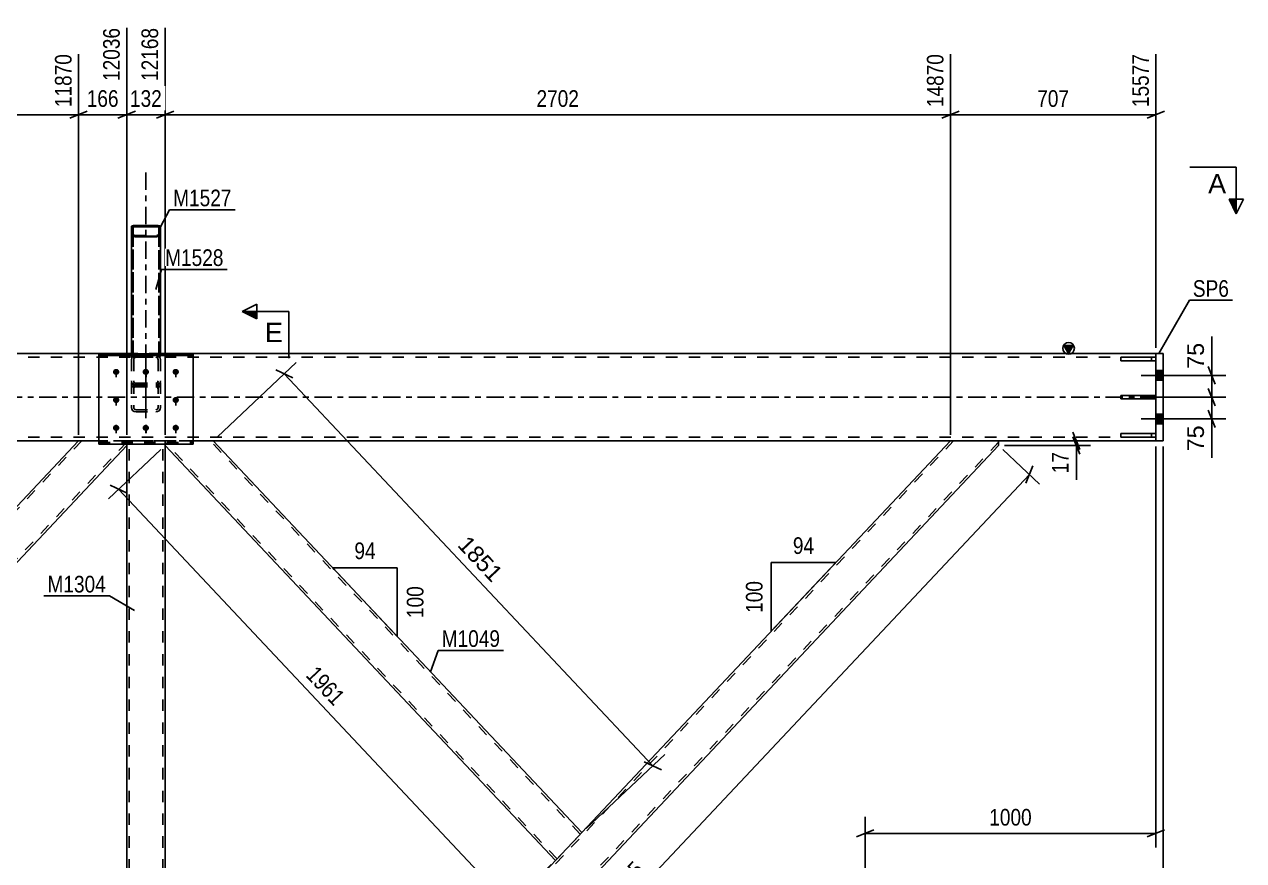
# Model space of a CAD drawing. Header units: millimetres. Extents: x -188 to 1001, y -633 to 208.
# Drawn here: x 582 to 791.8, y -79.7 to 64.1 of the extents above; entities that cross this region are included whole.
import ezdxf

# ---------------------------------------------------------------- set-up
doc = ezdxf.new("R2010")
doc.units = ezdxf.units.MM
doc.linetypes.add('DXK_LINE_DOT2', pattern=[3.9198, 1.9599, -1.9599])
doc.linetypes.add('DXK_LINE_DOT3', pattern=[5.9187, 2.979, -0.9799, 0.9799, -0.9799])
doc.styles.add('Arial', font='ARIAL.TTF', dxfattribs={"height": 0.2})
doc.styles.add('Arial Narrow', font='ARIALN.TTF', dxfattribs={"height": 0.2})

# ---------------------------------------------------------------- blocks, each defined once
blk = doc.blocks.new('Part-761552178-4454 - 4322')
at = {"color": 2, "linetype": 'Continuous'}
for p, q in [((777.9, 7.5), (776.65, 7.5)), ((776.65, 7.5), (776.65, -7.5)), ((777.9, 7.5), (777.9, -7.5)), ((777.9, -7.5), (776.65, -7.5))]:
    blk.add_line(p, q, dxfattribs=at)
blk = doc.blocks.new('Part-761552178-4348 - 4322')
at = {"color": 2, "linetype": 'Continuous'}
for p, q in [((600.78, 29.41), (600.58, 29.36)), ((601.01, 29.42), (600.78, 29.41)), ((601.01, 29.42), (604.81, 29.42)), ((605.04, 29.41), (604.81, 29.42)), ((605.23, 29.36), (605.04, 29.41)), ((600.45, 29.29), (600.41, 29.2)), ((600.41, 27.82), (600.41, 29.2)), ((600.41, 27.82), (600.41, 7.44)), ((600.41, 27.82), (600.45, 27.74)), ((600.58, 29.36), (600.45, 29.29)), ((600.45, 27.74), (600.58, 27.67)), ((600.58, 27.67), (600.78, 27.62)), ((600.71, 29.2), (600.73, 29.25)), ((600.71, 27.82), (600.71, 29.2)), ((600.73, 27.78), (600.71, 27.82)), ((600.73, 29.25), (600.79, 29.28)), ((600.79, 27.74), (600.73, 27.78)), ((600.78, 27.62), (601.01, 27.6)), ((600.79, 29.28), (600.89, 29.31)), ((600.89, 27.72), (600.79, 27.74)), ((600.89, 29.31), (601.01, 29.31)), ((601.01, 27.71), (600.89, 27.72)), ((601.01, 29.31), (604.81, 29.31)), ((601.01, 27.71), (604.81, 27.71)), ((601.01, 27.6), (604.81, 27.6)), ((604.81, 29.31), (604.92, 29.31)), ((604.92, 27.72), (604.81, 27.71)), ((604.81, 27.6), (605.04, 27.62)), ((604.92, 29.31), (605.02, 29.28)), ((605.02, 27.74), (604.92, 27.72)), ((605.02, 29.28), (605.08, 29.25)), ((605.08, 27.78), (605.02, 27.74)), ((605.04, 27.62), (605.23, 27.67)), ((605.08, 29.25), (605.11, 29.2)), ((605.11, 27.82), (605.08, 27.78)), ((605.11, 27.82), (605.11, 29.2)), ((605.36, 29.29), (605.23, 29.36)), ((605.23, 27.67), (605.36, 27.74)), ((605.41, 29.2), (605.36, 29.29)), ((605.36, 27.74), (605.41, 27.82)), ((605.41, 27.82), (605.41, 29.2)), ((605.41, 27.82), (605.41, 7.44))]:
    blk.add_line(p, q, dxfattribs=at)
at = {"color": 7, "linetype": 'DXK_LINE_DOT2'}
for p, q in [((600.41, 29.2), (600.41, 7.5)), ((600.71, 7.5), (600.71, 29.2)), ((600.71, 27.82), (600.71, 7.07)), ((605.11, 29.2), (605.11, 7.5)), ((605.11, 27.82), (605.11, 7.07)), ((605.41, 7.5), (605.41, 29.2)), ((605.41, 7.5), (600.41, 7.5)), ((600.41, 7.5), (600.41, 7.28)), ((600.41, 7.44), (600.41, 7.07)), ((600.41, 7.28), (600.41, 7.07)), ((600.41, 7.28), (600.71, 7.28)), ((600.45, 6.99), (600.41, 7.07)), ((600.58, 6.92), (600.45, 6.99)), ((600.78, 6.87), (600.58, 6.92)), ((600.71, 7.28), (600.71, 7.5)), ((600.71, 7.07), (600.71, 7.28)), ((600.71, 7.07), (600.73, 7.03)), ((600.73, 7.03), (600.8, 6.99)), ((601.01, 6.85), (600.78, 6.87)), ((600.8, 6.99), (600.89, 6.97)), ((600.89, 6.97), (601.01, 6.96)), ((601.01, 6.96), (604.81, 6.96)), ((601.01, 6.85), (604.81, 6.85)), ((604.81, 6.96), (604.92, 6.97)), ((605.04, 6.87), (604.81, 6.85)), ((604.92, 6.97), (605.02, 6.99)), ((605.02, 6.99), (605.08, 7.03)), ((605.23, 6.92), (605.04, 6.87)), ((605.08, 7.03), (605.11, 7.07)), ((605.11, 7.5), (605.11, 7.5)), ((605.11, 7.5), (605.11, 7.28)), ((605.11, 7.28), (605.11, 7.07)), ((605.11, 7.28), (605.41, 7.28)), ((605.36, 6.99), (605.23, 6.92)), ((605.41, 7.07), (605.36, 6.99)), ((605.41, 7.28), (605.41, 7.5)), ((605.41, 7.44), (605.41, 7.07)), ((605.41, 7.07), (605.41, 7.28))]:
    blk.add_line(p, q, dxfattribs=at)
blk = doc.blocks.new('Part-761552178-4481 - 4322')
at = {"color": 7, "linetype": 'DXK_LINE_DOT2'}
for p, q in [((594.78, -8.11), (594.78, 7.44)), ((594.78, 7.44), (611.03, 7.44)), ((594.78, 7.16), (611.03, 7.16)), ((611.03, -8.11), (611.03, 7.44)), ((594.78, -7.83), (611.03, -7.83)), ((611.03, -8.11), (594.78, -8.11))]:
    blk.add_line(p, q, dxfattribs=at)
blk = doc.blocks.new('Part-761552178-4353 - 4322')
at = {"color": 7, "linetype": 'DXK_LINE_DOT3'}
blk.add_line((602.91, 38.64), (602.91, -3.06), dxfattribs=at)
at = {"color": 2, "linetype": 'Continuous'}
for p, q in [((600.41, 29.34), (600.45, 29.42)), ((600.45, 29.42), (600.58, 29.49)), ((600.58, 29.49), (600.78, 29.54)), ((600.78, 29.54), (601.01, 29.55)), ((601.01, 29.55), (604.81, 29.55)), ((604.81, 29.55), (605.04, 29.54)), ((605.04, 29.54), (605.23, 29.49)), ((605.23, 29.49), (605.36, 29.42)), ((605.36, 29.42), (605.41, 29.34)), ((600.41, 29.34), (600.41, 29.2)), ((605.41, 29.34), (605.41, 29.2))]:
    blk.add_line(p, q, dxfattribs=at)
at = {"color": 7, "linetype": 'DXK_LINE_DOT2'}
for p, q in [((600.73, 29.38), (600.71, 29.34)), ((600.79, 29.41), (600.73, 29.38)), ((600.89, 29.44), (600.79, 29.41)), ((601.01, 29.45), (600.89, 29.44)), ((601.01, 29.45), (604.81, 29.45)), ((604.92, 29.44), (604.81, 29.45)), ((605.02, 29.41), (604.92, 29.44)), ((605.08, 29.38), (605.02, 29.41)), ((605.11, 29.34), (605.08, 29.38)), ((600.41, 27.95), (600.41, 29.34)), ((600.41, 29.2), (600.41, 7.5)), ((600.41, 27.95), (600.41, 7.15)), ((600.45, 27.87), (600.41, 27.95)), ((600.58, 27.8), (600.45, 27.87)), ((600.78, 27.75), (600.58, 27.8)), ((600.71, 29.34), (600.71, 7.5)), ((600.71, 27.95), (600.71, 29.34)), ((600.71, 27.95), (600.71, 7.15)), ((600.71, 27.95), (600.73, 27.91)), ((600.73, 27.91), (600.79, 27.88)), ((601.01, 27.73), (600.78, 27.75)), ((600.79, 27.88), (600.89, 27.85)), ((600.89, 27.85), (601.01, 27.84)), ((601.01, 27.84), (604.81, 27.84)), ((601.01, 27.73), (604.81, 27.73)), ((604.81, 27.84), (604.92, 27.85)), ((605.04, 27.75), (604.81, 27.73)), ((604.92, 27.85), (605.02, 27.88)), ((605.02, 27.88), (605.08, 27.91)), ((605.23, 27.8), (605.04, 27.75)), ((605.08, 27.91), (605.11, 27.95)), ((605.11, 7.5), (605.11, 29.34)), ((605.11, 27.95), (605.11, 29.34)), ((605.11, 27.95), (605.11, 7.15)), ((605.36, 27.87), (605.23, 27.8)), ((605.41, 27.95), (605.36, 27.87)), ((605.41, 27.95), (605.41, 29.34)), ((605.41, 29.2), (605.41, 7.5)), ((605.41, 27.95), (605.41, 7.15)), ((605.41, 7.5), (600.41, 7.5)), ((600.41, 7.28), (600.41, 7.5)), ((600.41, 7.15), (600.41, 7.28)), ((600.41, 7.28), (600.71, 7.28)), ((600.41, 7.15), (600.45, 7.07)), ((600.45, 7.07), (600.58, 7)), ((600.58, 7), (600.78, 6.95)), ((600.71, 7.5), (600.71, 7.5)), ((600.71, 7.5), (600.71, 7.28)), ((600.71, 7.28), (600.71, 7.15)), ((600.73, 7.11), (600.71, 7.15)), ((600.8, 7.08), (600.73, 7.11)), ((600.78, 6.95), (601.01, 6.94)), ((600.89, 7.05), (600.8, 7.08)), ((601.01, 7.04), (600.89, 7.05)), ((601.01, 7.04), (604.81, 7.04)), ((601.01, 6.94), (604.81, 6.94)), ((604.92, 7.05), (604.81, 7.04)), ((604.81, 6.94), (605.04, 6.95)), ((605.02, 7.08), (604.92, 7.05)), ((605.08, 7.11), (605.02, 7.08)), ((605.04, 6.95), (605.23, 7)), ((605.11, 7.15), (605.08, 7.11)), ((605.11, 7.28), (605.11, 7.5)), ((605.11, 7.15), (605.11, 7.28)), ((605.11, 7.28), (605.41, 7.28)), ((605.23, 7), (605.36, 7.07)), ((605.36, 7.07), (605.41, 7.15)), ((605.41, 7.5), (605.41, 7.28)), ((605.41, 7.28), (605.41, 7.15))]:
    blk.add_line(p, q, dxfattribs=at)
blk = doc.blocks.new('Part-761552178-4368 - 4322')
at = {"color": 7, "linetype": 'DXK_LINE_DOT2'}
for p, q in [((606.2, -7.5), (599.6, -7.5)), ((599.6, -8.33), (599.6, -7.5)), ((600, -152), (600, -7.5)), ((605.8, -152), (605.8, -7.5)), ((606.2, -8.33), (606.2, -7.5)), ((599.6, -152), (599.6, -151.17)), ((606.2, -152), (599.6, -152)), ((606.2, -152), (606.2, -151.17))]:
    blk.add_line(p, q, dxfattribs=at)
at = {"color": 2, "linetype": 'Continuous'}
for p, q in [((599.6, -151.17), (599.6, -8.33)), ((606.2, -151.17), (606.2, -8.33))]:
    blk.add_line(p, q, dxfattribs=at)
blk = doc.blocks.new('Part-761552178-4371 - 4322')
at = {"color": 7, "linetype": 'DXK_LINE_DOT2'}
for p, q in [((600.41, 6.43), (600.47, 6.76)), ((600.41, 6.43), (600.41, -1.8)), ((600.84, 6.59), (600.81, 6.43)), ((600.81, 6.43), (600.81, -1.8)), ((600.9, 7.22), (601.21, 7.28)), ((601.21, 6.86), (601.05, 6.82)), ((601.21, 7.28), (604.61, 7.28)), ((601.21, 6.86), (604.61, 6.86)), ((604.61, 7.28), (604.91, 7.22)), ((604.76, 6.82), (604.61, 6.86)), ((605.01, 6.43), (604.98, 6.59)), ((605.01, 6.43), (605.01, -1.8)), ((605.35, 6.76), (605.41, 6.43)), ((605.41, 6.43), (605.41, -1.8)), ((600.47, 2.49), (600.41, 2.81)), ((600.81, 2.81), (600.84, 2.65)), ((601.21, 2.15), (600.9, 2.09)), ((601.05, 2.42), (601.21, 2.39)), ((601.21, 2.39), (604.61, 2.39)), ((601.21, 2.15), (604.61, 2.15)), ((604.61, 2.39), (604.76, 2.42)), ((604.91, 2.09), (604.61, 2.15)), ((604.98, 2.65), (605.01, 2.81)), ((605.41, 2.81), (605.35, 2.49)), ((600.47, 1.69), (600.41, 1.4)), ((600.64, 1.93), (600.47, 1.69)), ((600.9, 2.09), (600.64, 1.93)), ((600.81, 1.4), (600.84, 1.54)), ((600.84, 1.54), (600.92, 1.67)), ((601.21, 1.96), (600.9, 2.03)), ((600.92, 1.67), (601.05, 1.75)), ((601.05, 1.75), (601.21, 1.78)), ((601.21, 1.96), (604.61, 1.96)), ((601.21, 1.78), (604.61, 1.78)), ((604.91, 2.03), (604.61, 1.96)), ((604.61, 1.78), (604.76, 1.75)), ((604.76, 1.75), (604.89, 1.67)), ((604.89, 1.67), (604.98, 1.54)), ((605.17, 1.93), (604.91, 2.09)), ((604.98, 1.54), (605.01, 1.4)), ((605.35, 1.69), (605.17, 1.93)), ((605.41, 1.4), (605.35, 1.69)), ((600.41, -1.8), (600.47, -2.08)), ((600.47, -2.08), (600.64, -2.33)), ((600.84, -1.94), (600.81, -1.8)), ((600.92, -2.06), (600.84, -1.94)), ((601.05, -2.14), (600.92, -2.06)), ((604.89, -2.06), (604.76, -2.14)), ((604.98, -1.94), (604.89, -2.06)), ((605.01, -1.8), (604.98, -1.94)), ((605.17, -2.33), (605.35, -2.08)), ((605.35, -2.08), (605.41, -1.8)), ((600.64, -2.33), (600.9, -2.49)), ((600.9, -2.49), (601.21, -2.55)), ((601.21, -2.17), (601.05, -2.14)), ((601.21, -2.17), (604.61, -2.17)), ((601.21, -2.55), (604.61, -2.55)), ((604.76, -2.14), (604.61, -2.17)), ((604.61, -2.55), (604.91, -2.49)), ((604.91, -2.49), (605.17, -2.33))]:
    blk.add_line(p, q, dxfattribs=at)
at = {"color": 7, "linetype": 'DXK_LINE_DOT3'}
blk.add_line((602.91, 8.04), (602.91, -3.62), dxfattribs=at)
at = {"color": 7, "linetype": 'DXK_LINE_DOT2'}
for centre, radius, start, end in [((601.24, 6.46), 0.827, 114.32, 159.2417), ((601.22, 6.45), 0.414, 114.32, 159.2417), ((604.59, 6.45), 0.414, 20.7583, 65.68), ((604.57, 6.46), 0.827, 20.7583, 65.68), ((601.24, 2.78), 0.827, 200.7583, 245.68), ((601.22, 2.8), 0.414, 200.7583, 245.68), ((604.59, 2.8), 0.414, 294.32, 339.2417), ((604.57, 2.78), 0.827, 294.32, 339.2417)]:
    blk.add_arc(centre, radius, start, end, dxfattribs=at)
blk = doc.blocks.new('Part-761552178-4798 - 4322')
at = {"color": 7, "linetype": 'DXK_LINE_DOT2'}
for p, q in [((591.87, -7.5), (456.2, -151.76)), ((599.6, -7.74), (463.94, -152)), ((599.6, -7.5), (591.32, -7.5)), ((599.6, -8.11), (599.6, -7.5)), ((527.9, -74.93), (523.37, -79.75)), ((532.43, -79.75), (527.9, -84.57)), ((464.48, -152), (456.2, -152))]:
    blk.add_line(p, q, dxfattribs=at)
at = {"color": 2, "linetype": 'Continuous'}
for p, q in [((591.32, -7.5), (527.9, -74.93)), ((599.6, -8.33), (532.43, -79.75)), ((599.6, -8.33), (599.6, -8.11)), ((523.37, -79.75), (456.2, -151.17)), ((527.9, -84.57), (464.48, -152)), ((456.2, -152), (456.2, -151.17))]:
    blk.add_line(p, q, dxfattribs=at)
blk = doc.blocks.new('Part-761552178-4446 - 4322')
at = {"color": 7, "linetype": 'DXK_LINE_DOT2'}
for p, q in [((600.47, 6.76), (600.41, 6.43)), ((600.41, 6.43), (600.41, -1.8)), ((600.81, 6.43), (600.84, 6.59)), ((600.81, 6.43), (600.81, -1.8)), ((601.21, 7.28), (600.9, 7.22)), ((601.05, 6.82), (601.21, 6.86)), ((601.21, 7.28), (604.61, 7.28)), ((601.21, 6.86), (604.61, 6.86)), ((604.91, 7.22), (604.61, 7.28)), ((604.61, 6.86), (604.76, 6.82)), ((604.98, 6.59), (605.01, 6.43)), ((605.01, 6.43), (605.01, -1.8)), ((605.41, 6.43), (605.35, 6.76)), ((605.41, 6.43), (605.41, -1.8)), ((600.41, 2.81), (600.47, 2.49)), ((600.84, 2.65), (600.81, 2.81)), ((600.9, 2.09), (601.21, 2.15)), ((601.21, 2.39), (601.05, 2.42)), ((601.21, 2.39), (604.61, 2.39)), ((601.21, 2.15), (604.61, 2.15)), ((604.76, 2.42), (604.61, 2.39)), ((604.61, 2.15), (604.91, 2.09)), ((605.01, 2.81), (604.98, 2.65)), ((605.35, 2.49), (605.41, 2.81)), ((600.41, 1.4), (600.47, 1.69)), ((600.47, 1.69), (600.64, 1.93)), ((600.64, 1.93), (600.9, 2.09)), ((600.84, 1.54), (600.81, 1.4)), ((600.92, 1.67), (600.84, 1.54)), ((600.9, 2.03), (601.21, 1.96)), ((601.05, 1.75), (600.92, 1.67)), ((601.21, 1.78), (601.05, 1.75)), ((601.21, 1.96), (604.61, 1.96)), ((601.21, 1.78), (604.61, 1.78)), ((604.61, 1.96), (604.91, 2.03)), ((604.76, 1.75), (604.61, 1.78)), ((604.89, 1.67), (604.76, 1.75)), ((604.98, 1.54), (604.89, 1.67)), ((604.91, 2.09), (605.17, 1.93)), ((605.01, 1.4), (604.98, 1.54)), ((605.17, 1.93), (605.35, 1.69)), ((605.35, 1.69), (605.41, 1.4)), ((600.47, -2.08), (600.41, -1.8)), ((600.64, -2.33), (600.47, -2.08)), ((600.81, -1.8), (600.84, -1.94)), ((600.84, -1.94), (600.92, -2.06)), ((600.92, -2.06), (601.05, -2.14)), ((604.76, -2.14), (604.89, -2.06)), ((604.89, -2.06), (604.98, -1.94)), ((604.98, -1.94), (605.01, -1.8)), ((605.35, -2.08), (605.17, -2.33)), ((605.41, -1.8), (605.35, -2.08)), ((600.9, -2.49), (600.64, -2.33)), ((601.21, -2.55), (600.9, -2.49)), ((601.05, -2.14), (601.21, -2.17)), ((601.21, -2.17), (604.61, -2.17)), ((601.21, -2.55), (604.61, -2.55)), ((604.61, -2.17), (604.76, -2.14)), ((604.91, -2.49), (604.61, -2.55)), ((605.17, -2.33), (604.91, -2.49))]:
    blk.add_line(p, q, dxfattribs=at)
at = {"color": 7, "linetype": 'DXK_LINE_DOT3'}
blk.add_line((602.91, -3.62), (602.91, 8.04), dxfattribs=at)
at = {"color": 7, "linetype": 'DXK_LINE_DOT2'}
for centre, radius, start, end in [((601.24, 6.46), 0.827, 114.32, 159.2417), ((601.22, 6.45), 0.414, 114.32, 159.2417), ((604.59, 6.45), 0.414, 20.7583, 65.68), ((604.57, 6.46), 0.827, 20.7583, 65.68), ((601.24, 2.78), 0.827, 200.7583, 245.68), ((601.22, 2.8), 0.414, 200.7583, 245.68), ((604.59, 2.8), 0.414, 294.32, 339.2417), ((604.57, 2.78), 0.827, 294.32, 339.2417)]:
    blk.add_arc(centre, radius, start, end, dxfattribs=at)
blk = doc.blocks.new('Part-761552178-4472 - 4322')
at = {"color": 2, "linetype": 'Continuous'}
for p, q in [((611.03, 7.44), (594.78, 7.44)), ((594.78, 7.44), (594.78, -8.11)), ((594.78, 7.16), (611.03, 7.16)), ((611.03, -8.11), (611.03, 7.44)), ((594.78, -8.11), (611.03, -8.11))]:
    blk.add_line(p, q, dxfattribs=at)
at = {"color": 7, "linetype": 'DXK_LINE_DOT2'}
blk.add_line((594.78, -7.83), (611.03, -7.83), dxfattribs=at)
blk = doc.blocks.new('Part-761552178-4514 - 4322')
at = {"color": 2, "linetype": 'Continuous'}
for p, q in [((770.65, -0.3), (770.65, 0.3)), ((776.65, 0.3), (770.65, 0.3)), ((776.65, -0.3), (776.65, 0.3)), ((776.65, -0.3), (770.65, -0.3))]:
    blk.add_line(p, q, dxfattribs=at)
at = {"color": 7, "linetype": 'DXK_LINE_DOT2'}
for p, q in [((775.9, -0.3), (775.9, 0.3)), ((776.65, 0.3), (776.65, 0.3)), ((776.65, 0.3), (776.65, 0.3)), ((776.65, -0.3), (776.65, -0.3)), ((776.65, -0.3), (776.65, -0.3))]:
    blk.add_line(p, q, dxfattribs=at)
blk = doc.blocks.new('Part-761552178-4515 - 4322')
at = {"color": 2, "linetype": 'Continuous'}
for p, q in [((770.65, 6.3), (770.65, 6.87)), ((776.65, 6.87), (770.65, 6.87)), ((770.65, 6.27), (770.65, 6.3)), ((776.65, 6.87), (776.65, 6.27)), ((776.65, 6.27), (770.65, 6.27))]:
    blk.add_line(p, q, dxfattribs=at)
at = {"color": 7, "linetype": 'DXK_LINE_DOT2'}
for p, q in [((770.65, 6.3), (770.65, 6.3)), ((775.9, 6.27), (775.9, 6.87)), ((776.65, 6.87), (776.65, 6.87)), ((776.65, 6.87), (776.65, 6.87)), ((776.65, 6.27), (776.65, 6.27)), ((776.65, 6.27), (776.65, 6.27))]:
    blk.add_line(p, q, dxfattribs=at)
blk = doc.blocks.new('Part-761552178-4516 - 4322')
at = {"color": 2, "linetype": 'Continuous'}
for p, q in [((770.65, -6.3), (770.65, -6.28)), ((776.65, -6.28), (770.65, -6.28)), ((776.65, -6.88), (776.65, -6.28)), ((770.65, -6.88), (770.65, -6.3)), ((776.65, -6.88), (770.65, -6.88))]:
    blk.add_line(p, q, dxfattribs=at)
at = {"color": 7, "linetype": 'DXK_LINE_DOT2'}
for p, q in [((775.9, -6.88), (775.9, -6.28)), ((776.65, -6.28), (776.65, -6.28)), ((776.65, -6.28), (776.65, -6.28)), ((770.65, -6.3), (770.65, -6.3)), ((776.65, -6.88), (776.65, -6.88)), ((776.65, -6.88), (776.65, -6.88))]:
    blk.add_line(p, q, dxfattribs=at)
blk = doc.blocks.new('Part-761552178-4517 - 4322')
at = {"color": 7, "linetype": 'DXK_LINE_DOT2'}
for p, q in [((776.65, 0.3), (770.65, 0.3)), ((770.65, 0.3), (770.65, -0.3)), ((775.9, -0.3), (775.9, 0.3)), ((776.65, -0.3), (776.65, 0.3)), ((770.65, -0.3), (776.65, -0.3))]:
    blk.add_line(p, q, dxfattribs=at)
blk = doc.blocks.new('Part-761552178-4518 - 4322')
at = {"color": 7, "linetype": 'DXK_LINE_DOT2'}
for p, q in [((776.65, 6.87), (770.65, 6.87)), ((770.65, 6.87), (770.65, 6.27)), ((775.9, 6.27), (775.9, 6.87)), ((776.65, 6.27), (776.65, 6.87)), ((770.65, 6.27), (776.65, 6.27))]:
    blk.add_line(p, q, dxfattribs=at)
blk = doc.blocks.new('Part-761552178-4519 - 4322')
at = {"color": 7, "linetype": 'DXK_LINE_DOT2'}
for p, q in [((776.65, -6.28), (770.65, -6.28)), ((770.65, -6.28), (770.65, -6.88)), ((775.9, -6.88), (775.9, -6.28)), ((776.65, -6.88), (776.65, -6.28)), ((770.65, -6.88), (776.65, -6.88))]:
    blk.add_line(p, q, dxfattribs=at)
blk = doc.blocks.new('Part-761552178-4524 - 4322')
at = {"linetype": 'Continuous'}
blk.add_hatch(color=2, dxfattribs=at).paths.add_polyline_path([(761.65, 7.5), (760.85, 8.9), (762.45, 8.9)])
at = {"color": 2, "linetype": 'Continuous'}
for p, q in [((761.65, 7.5), (760.85, 8.9)), ((760.85, 8.9), (762.45, 8.9)), ((762.45, 8.9), (761.65, 7.5)), ((600.41, 7.5), (305.41, 7.5)), ((776.65, 7.5), (605.41, 7.5)), ((594.78, -7.5), (311.03, -7.5)), ((776.65, -7.5), (611.03, -7.5))]:
    blk.add_line(p, q, dxfattribs=at)
at = {"color": 7, "linetype": 'DXK_LINE_DOT2'}
for p, q in [((776.65, 6.9), (34.1, 6.9)), ((605.41, 7.5), (600.41, 7.5)), ((776.65, -7.5), (776.65, 7.5)), ((776.65, -6.9), (34.1, -6.9)), ((776.65, -7.5), (68.4, -7.5)), ((611.03, -7.5), (594.78, -7.5))]:
    blk.add_line(p, q, dxfattribs=at)
at = {"color": 7, "linetype": 'DXK_LINE_DOT3'}
blk.add_line((34.1, 0), (776.65, 0), dxfattribs=at)
at = {"color": 2, "linetype": 'Continuous'}
blk.add_circle((761.65, 8.4), 1, dxfattribs=at)
blk = doc.blocks.new('Bolt-761552178-4667 - 4322')
at = {"color": 1, "linetype": 'DXK_LINE_DOT2'}
for p, q in [((597.78, 4.84), (597.78, 3.42)), ((602.93, 4.84), (602.93, 3.42)), ((608.03, 4.84), (608.03, 3.42)), ((597.78, 0), (597.78, -1.42)), ((608.03, 0), (608.03, -1.42)), ((597.78, -4.79), (597.78, -6.21)), ((602.93, -4.79), (602.93, -6.21)), ((608.03, -4.79), (608.03, -6.21))]:
    blk.add_line(p, q, dxfattribs=at)
blk = doc.blocks.new('Bolt-761552178-4670 - 4322')
at = {"linetype": 'Continuous'}
for points in [[(597.78, 4.86), (597.9, 4.85), (598.01, 4.82), (598.11, 4.76), (598.19, 4.69), (598.26, 4.6), (598.31, 4.5), (598.33, 4.4), (598.33, 4.29), (598.31, 4.18), (598.26, 4.09), (598.19, 4), (598.11, 3.93), (598.01, 3.87), (597.9, 3.84), (597.78, 3.83), (597.67, 3.84), (597.56, 3.87), (597.46, 3.93), (597.37, 4), (597.31, 4.09), (597.26, 4.18), (597.24, 4.29), (597.24, 4.4), (597.26, 4.5), (597.31, 4.6), (597.37, 4.69), (597.46, 4.76), (597.56, 4.82), (597.67, 4.85)], [(602.88, 4.86), (603, 4.85), (603.11, 4.82), (603.21, 4.76), (603.29, 4.69), (603.36, 4.6), (603.41, 4.5), (603.43, 4.4), (603.43, 4.29), (603.41, 4.18), (603.36, 4.09), (603.29, 4), (603.21, 3.93), (603.11, 3.87), (603, 3.84), (602.88, 3.83), (602.77, 3.84), (602.66, 3.87), (602.56, 3.93), (602.47, 4), (602.41, 4.09), (602.36, 4.18), (602.34, 4.29), (602.34, 4.4), (602.36, 4.5), (602.41, 4.6), (602.47, 4.69), (602.56, 4.76), (602.66, 4.82), (602.77, 4.85)], [(608.03, 4.86), (608.15, 4.85), (608.26, 4.82), (608.36, 4.76), (608.44, 4.69), (608.51, 4.6), (608.56, 4.5), (608.58, 4.4), (608.58, 4.29), (608.56, 4.18), (608.51, 4.09), (608.44, 4), (608.36, 3.93), (608.26, 3.87), (608.15, 3.84), (608.03, 3.83), (607.92, 3.84), (607.81, 3.87), (607.71, 3.93), (607.62, 4), (607.56, 4.09), (607.51, 4.18), (607.49, 4.29), (607.49, 4.4), (607.51, 4.5), (607.56, 4.6), (607.62, 4.69), (607.71, 4.76), (607.81, 4.82), (607.92, 4.85)], [(597.78, 0.02), (597.9, 0.01), (598.01, -0.02), (598.11, -0.08), (598.19, -0.15), (598.26, -0.24), (598.31, -0.34), (598.33, -0.44), (598.33, -0.55), (598.31, -0.66), (598.26, -0.75), (598.19, -0.84), (598.11, -0.91), (598.01, -0.97), (597.9, -1), (597.78, -1.01), (597.67, -1), (597.56, -0.97), (597.46, -0.91), (597.37, -0.84), (597.31, -0.75), (597.26, -0.66), (597.24, -0.55), (597.24, -0.44), (597.26, -0.34), (597.31, -0.24), (597.37, -0.15), (597.46, -0.08), (597.56, -0.02), (597.67, 0.01)], [(608.03, 0.02), (608.15, 0.01), (608.26, -0.02), (608.36, -0.08), (608.44, -0.15), (608.51, -0.24), (608.56, -0.34), (608.58, -0.44), (608.58, -0.55), (608.56, -0.66), (608.51, -0.75), (608.44, -0.84), (608.36, -0.91), (608.26, -0.97), (608.15, -1), (608.03, -1.01), (607.92, -1), (607.81, -0.97), (607.71, -0.91), (607.62, -0.84), (607.56, -0.75), (607.51, -0.66), (607.49, -0.55), (607.49, -0.44), (607.51, -0.34), (607.56, -0.24), (607.62, -0.15), (607.71, -0.08), (607.81, -0.02), (607.92, 0.01)], [(597.78, -4.77), (597.9, -4.78), (598.01, -4.82), (598.11, -4.87), (598.19, -4.94), (598.26, -5.03), (598.31, -5.13), (598.33, -5.23), (598.33, -5.34), (598.31, -5.45), (598.26, -5.55), (598.19, -5.63), (598.11, -5.71), (598.01, -5.76), (597.9, -5.79), (597.78, -5.8), (597.67, -5.79), (597.56, -5.76), (597.46, -5.71), (597.37, -5.63), (597.31, -5.55), (597.26, -5.45), (597.24, -5.34), (597.24, -5.23), (597.26, -5.13), (597.31, -5.03), (597.37, -4.94), (597.46, -4.87), (597.56, -4.82), (597.67, -4.78)], [(602.88, -4.77), (603, -4.78), (603.11, -4.82), (603.21, -4.87), (603.29, -4.94), (603.36, -5.03), (603.41, -5.13), (603.43, -5.23), (603.43, -5.34), (603.41, -5.45), (603.36, -5.55), (603.29, -5.63), (603.21, -5.71), (603.11, -5.76), (603, -5.79), (602.88, -5.8), (602.77, -5.79), (602.66, -5.76), (602.56, -5.71), (602.47, -5.63), (602.41, -5.55), (602.36, -5.45), (602.34, -5.34), (602.34, -5.23), (602.36, -5.13), (602.41, -5.03), (602.47, -4.94), (602.56, -4.87), (602.66, -4.82), (602.77, -4.78)], [(608.03, -4.77), (608.15, -4.78), (608.26, -4.82), (608.36, -4.87), (608.44, -4.94), (608.51, -5.03), (608.56, -5.13), (608.58, -5.23), (608.58, -5.34), (608.56, -5.45), (608.51, -5.55), (608.44, -5.63), (608.36, -5.71), (608.26, -5.76), (608.15, -5.79), (608.03, -5.8), (607.92, -5.79), (607.81, -5.76), (607.71, -5.71), (607.62, -5.63), (607.56, -5.55), (607.51, -5.45), (607.49, -5.34), (607.49, -5.23), (607.51, -5.13), (607.56, -5.03), (607.62, -4.94), (607.71, -4.87), (607.81, -4.82), (607.92, -4.78)]]:
    blk.add_hatch(color=1, dxfattribs=at).paths.add_polyline_path(points)
at = {"color": 1, "linetype": 'Continuous'}
for p, q in [((597.78, 4.84), (597.78, 3.42)), ((602.88, 4.84), (602.88, 3.42)), ((608.03, 4.84), (608.03, 3.42)), ((597.78, 0), (597.78, -1.42)), ((608.03, 0), (608.03, -1.42)), ((597.78, -4.79), (597.78, -6.21)), ((602.88, -4.79), (602.88, -6.21)), ((608.03, -4.79), (608.03, -6.21))]:
    blk.add_line(p, q, dxfattribs=at)
blk = doc.blocks.new('Bolt-761552178-4674 - 4322')
at = {"linetype": 'Continuous'}
for points in [[(776.65, 4.58), (776.65, 2.92), (777.9, 2.92), (777.9, 4.58)], [(776.65, 4.58), (776.65, 2.92), (777.9, 2.92), (777.9, 4.58)], [(776.65, -2.92), (776.65, -4.58), (777.9, -4.58), (777.9, -2.92)], [(776.65, -2.92), (776.65, -4.58), (777.9, -4.58), (777.9, -2.92)]]:
    blk.add_hatch(color=1, dxfattribs=at).paths.add_polyline_path(points)
at = {"color": 1, "linetype": 'Continuous'}
for p, q in [((777.9, 4.58), (776.65, 4.58)), ((777.9, 4.58), (776.65, 4.58)), ((780.1, 3.75), (774.15, 3.75)), ((780.1, 3.75), (774.15, 3.75)), ((777.9, 2.92), (776.65, 2.92)), ((777.9, 2.92), (776.65, 2.92)), ((780.1, -3.75), (774.15, -3.75)), ((780.1, -3.75), (774.15, -3.75)), ((777.9, -2.92), (776.65, -2.92)), ((777.9, -2.92), (776.65, -2.92)), ((777.9, -4.58), (776.65, -4.58)), ((777.9, -4.58), (776.65, -4.58))]:
    blk.add_line(p, q, dxfattribs=at)
blk = doc.blocks.new('Part-761552178-4773 - 4322')
at = {"color": 7, "linetype": 'DXK_LINE_DOT2'}
for p, q in [((614.48, -7.5), (606.2, -7.5)), ((606.2, -8.11), (606.2, -7.5)), ((673.65, -79.46), (606.2, -7.74)), ((677.63, -75.22), (613.94, -7.5)), ((677.86, -74.98), (677.35, -75.52)), ((673.65, -79.46), (673.67, -79.44))]:
    blk.add_line(p, q, dxfattribs=at)
at = {"color": 2, "linetype": 'Continuous'}
for p, q in [((606.2, -8.33), (606.2, -8.11)), ((673.37, -79.75), (606.2, -8.33)), ((677.9, -74.93), (614.48, -7.5)), ((677.9, -74.93), (677.35, -75.52)), ((677.35, -75.52), (673.37, -79.75))]:
    blk.add_line(p, q, dxfattribs=at)
blk = doc.blocks.new('Part-761552178-4788 - 4322')
at = {"color": 7, "linetype": 'DXK_LINE_DOT2'}
for p, q in [((741.87, -7.5), (606.2, -151.76)), ((749.6, -7.74), (613.94, -152)), ((749.6, -7.5), (741.32, -7.5)), ((677.9, -74.93), (673.37, -79.75)), ((614.48, -152), (606.2, -152))]:
    blk.add_line(p, q, dxfattribs=at)
at = {"color": 2, "linetype": 'Continuous'}
for p, q in [((749.6, -8.33), (614.48, -152)), ((741.32, -7.5), (677.9, -74.93)), ((749.6, -8.33), (749.6, -7.5)), ((673.37, -79.75), (606.2, -151.17)), ((606.2, -152), (606.2, -151.17))]:
    blk.add_line(p, q, dxfattribs=at)
blk = doc.blocks.new('StraightDimension-761552178-9187 - 4322')
at = {"color": 7, "linetype": 'Continuous'}
for p, q in [((456.2, -6.5), (456.2, 61.71)), ((591.32, -6.5), (591.32, 59.04)), ((457.7, 49.2), (454.7, 48)), ((456.2, 48.6), (591.32, 48.6)), ((589.82, 48), (592.82, 49.2))]:
    blk.add_line(p, q, dxfattribs=at)
at = {"color": 0, "linetype": 'Continuous'}
blk.add_wipeout([(590.72, 59.64), (586.52, 59.64), (586.52, 49.3), (590.72, 49.3)], dxfattribs=at)
at = {"color": 0}
blk.add_wipeout([(528.02, 49.35), (528.02, 53.55), (519.5, 53.55), (519.5, 49.35)], dxfattribs=at)
at = {"color": 3, "linetype": 'Continuous', "style": 'Arial Narrow'}
blk.add_text('11870', height=2.863, rotation=90.0002, dxfattribs=at).set_placement((590.12, 49.9))
at = {"color": 3, "style": 'Arial Narrow'}
blk.add_text('2702', height=2.863, dxfattribs=at).set_placement((520.1, 49.95))
blk = doc.blocks.new('AngleDimension-761552178-4885 - 4322')
at = {"color": 7, "linetype": 'Continuous'}
for p, q in [((710.49, -28.48), (721.59, -28.48)), ((710.49, -40.28), (721.59, -28.48)), ((710.49, -40.28), (710.49, -28.48)), ((721.59, -28.48), (721.59, -28.48))]:
    blk.add_line(p, q, dxfattribs=at)
at = {"color": 0}
for points in [[(718.47, -27.58), (718.47, -23.38), (713.61, -23.38), (713.61, -27.58)], [(709.59, -31.04), (705.39, -31.04), (705.39, -37.72), (709.59, -37.72)]]:
    blk.add_wipeout(points, dxfattribs=at)
at = {"color": 3, "style": 'Arial Narrow'}
blk.add_text('94', height=2.863, dxfattribs=at).set_placement((714.21, -26.98))
blk.add_text('100', height=2.863, rotation=90.0002, dxfattribs=at).set_placement((708.99, -37.12))
blk = doc.blocks.new('AngleDimension-761552178-4899 - 4322')
at = {"color": 7, "linetype": 'Continuous'}
for p, q in [((635.31, -29.65), (635.05, -29.37)), ((646.15, -29.37), (635.05, -29.37)), ((646.15, -41.17), (635.05, -29.37)), ((646.15, -41.17), (646.15, -29.37))]:
    blk.add_line(p, q, dxfattribs=at)
at = {"color": 0}
for points in [[(643.03, -28.47), (643.03, -24.27), (638.17, -24.27), (638.17, -28.47)], [(651.25, -31.93), (647.05, -31.93), (647.05, -38.61), (651.25, -38.61)]]:
    blk.add_wipeout(points, dxfattribs=at)
at = {"color": 3, "style": 'Arial Narrow'}
blk.add_text('94', height=2.863, dxfattribs=at).set_placement((638.77, -27.87))
blk.add_text('100', height=2.863, rotation=90.0002, dxfattribs=at).set_placement((650.65, -38.01))
blk = doc.blocks.new('StraightDimension-761552178-4970 - 4322')
at = {"color": 7, "linetype": 'Continuous'}
blk.add_line((777.9, -8.5), (777.9, -211.1), dxfattribs=at)
blk = doc.blocks.new('StraightDimension-761552178-5085 - 4322')
at = {"color": 7, "linetype": 'Continuous'}
for p, q in [((776.65, -8.5), (776.65, -77.47)), ((726.65, -151), (726.65, -72.22)), ((728.15, -74.47), (725.15, -75.67)), ((726.65, -75.07), (776.65, -75.07)), ((775.15, -75.67), (778.15, -74.47))]:
    blk.add_line(p, q, dxfattribs=at)
at = {"color": 0}
blk.add_wipeout([(755.91, -74.32), (755.91, -70.12), (747.39, -70.12), (747.39, -74.32)], dxfattribs=at)
at = {"color": 3, "style": 'Arial Narrow'}
blk.add_text('1000', height=2.863, dxfattribs=at).set_placement((747.99, -73.72))
blk = doc.blocks.new('StraightDimension-761552178-5742 - 4322')
at = {"color": 7, "linetype": 'Continuous'}
for p, q in [((605.47, -9.01), (596.45, -17.49)), ((599.67, -16.53), (596.74, -15.17)), ((598.2, -15.85), (665.37, -87.27)), ((672.64, -80.44), (663.62, -88.92)), ((663.91, -86.59), (666.84, -87.95))]:
    blk.add_line(p, q, dxfattribs=at)
at = {"color": 0}
blk.add_wipeout([(635.25, -54.15), (638.31, -51.27), (632.48, -45.07), (629.42, -47.95)], dxfattribs=at)
at = {"color": 3, "style": 'Arial Narrow'}
blk.add_text('1961', height=2.863, rotation=-46.7591, dxfattribs=at).set_placement((630.27, -47.97))
blk = doc.blocks.new('StraightDimension-761552178-5767 - 4322')
at = {"color": 7, "linetype": 'Continuous'}
for p, q in [((762.39, -6), (763.59, -9)), ((750.6, -7.5), (765.39, -7.5)), ((750.6, -8.33), (765.39, -8.33)), ((763.59, -9.83), (762.39, -6.83)), ((762.99, -8.33), (762.99, -7.5))]:
    blk.add_line(p, q, dxfattribs=at)
at = {"color": 0}
blk.add_wipeout([(762.24, -8.85), (758.04, -8.85), (758.04, -13.71), (762.24, -13.71)], dxfattribs=at)
at = {"color": 7, "linetype": 'Continuous'}
blk.add_line((762.99, -8.33), (762.99, -14.23), dxfattribs=at)
blk.add_line((762.99, -8.33), (762.99, -14.23), dxfattribs=at)
at = {"color": 3, "style": 'Arial Narrow'}
blk.add_text('17', height=2.863, rotation=90.0002, dxfattribs=at).set_placement((761.64, -13.11))
blk = doc.blocks.new('StraightDimension-761552178-5806 - 4322')
at = {"color": 7, "linetype": 'Continuous'}
for p, q in [((750.33, -9.01), (756.65, -14.96)), ((754.31, -14.82), (755.5, -11.81)), ((619.79, -156.99), (754.91, -13.31)), ((615.21, -152.69), (621.54, -158.63)), ((620.38, -155.48), (619.2, -158.49))]:
    blk.add_line(p, q, dxfattribs=at)
at = {"color": 0}
blk.add_wipeout([(689.72, -81.54), (686.66, -78.66), (680.82, -84.86), (683.88, -87.74)], dxfattribs=at)
at = {"color": 3, "style": 'Arial Narrow'}
blk.add_text('3945', height=2.863, rotation=46.7591, dxfattribs=at).set_placement((683.86, -86.89))
blk = doc.blocks.new('StraightDimension-761552178-9183 - 4322')
at = {"color": 7, "linetype": 'Continuous'}
for p, q in [((741.32, -6.5), (741.32, 59.04)), ((776.65, 8.5), (776.65, 59.04)), ((742.82, 49.2), (739.82, 48)), ((741.32, 48.6), (776.65, 48.6)), ((775.15, 48), (778.15, 49.2))]:
    blk.add_line(p, q, dxfattribs=at)
at = {"color": 0, "linetype": 'Continuous'}
blk.add_wipeout([(776.05, 59.64), (771.85, 59.64), (771.85, 49.3), (776.05, 49.3)], dxfattribs=at)
at = {"color": 0}
blk.add_wipeout([(762.33, 49.35), (762.33, 53.55), (755.64, 53.55), (755.64, 49.35)], dxfattribs=at)
at = {"color": 3, "linetype": 'Continuous', "style": 'Arial Narrow'}
blk.add_text('15577', height=2.863, rotation=90.0002, dxfattribs=at).set_placement((775.45, 49.9))
at = {"color": 3, "style": 'Arial Narrow'}
blk.add_text('707', height=2.863, dxfattribs=at).set_placement((756.24, 49.95))
blk = doc.blocks.new('StraightDimension-761552178-9184 - 4322')
at = {"color": 7, "linetype": 'Continuous'}
for p, q in [((606.2, -6.5), (606.2, 63.54)), ((741.32, -6.5), (741.32, 59.04)), ((607.7, 49.2), (604.7, 48)), ((606.2, 48.6), (741.32, 48.6)), ((739.82, 48), (742.82, 49.2))]:
    blk.add_line(p, q, dxfattribs=at)
at = {"color": 0, "linetype": 'Continuous'}
blk.add_wipeout([(740.72, 59.64), (736.52, 59.64), (736.52, 49.3), (740.72, 49.3)], dxfattribs=at)
at = {"color": 0}
blk.add_wipeout([(678.02, 49.35), (678.02, 53.55), (669.5, 53.55), (669.5, 49.35)], dxfattribs=at)
at = {"color": 3, "linetype": 'Continuous', "style": 'Arial Narrow'}
blk.add_text('14870', height=2.863, rotation=90.0002, dxfattribs=at).set_placement((740.12, 49.9))
at = {"color": 3, "style": 'Arial Narrow'}
blk.add_text('2702', height=2.863, dxfattribs=at).set_placement((670.1, 49.95))
blk = doc.blocks.new('StraightDimension-761552178-9185 - 4322')
at = {"color": 7, "linetype": 'Continuous'}
for p, q in [((599.6, -6.5), (599.6, 63.54)), ((606.2, -6.5), (606.2, 63.54)), ((598.1, 48), (601.1, 49.2)), ((599.6, 48.6), (606.2, 48.6)), ((607.7, 49.2), (604.7, 48))]:
    blk.add_line(p, q, dxfattribs=at)
at = {"color": 0}
blk.add_wipeout([(606.24, 49.35), (606.24, 53.55), (599.56, 53.55), (599.56, 49.35)], dxfattribs=at)
at = {"color": 0, "linetype": 'Continuous'}
blk.add_wipeout([(605.6, 64.14), (601.4, 64.14), (601.4, 53.8), (605.6, 53.8)], dxfattribs=at)
at = {"color": 3, "linetype": 'Continuous', "style": 'Arial Narrow'}
blk.add_text('12168', height=2.863, rotation=90.0002, dxfattribs=at).set_placement((605, 54.4))
at = {"color": 3, "style": 'Arial Narrow'}
blk.add_text('132', height=2.863, dxfattribs=at).set_placement((600.16, 49.95))
blk = doc.blocks.new('StraightDimension-761552178-9186 - 4322')
at = {"color": 7, "linetype": 'Continuous'}
for p, q in [((599.6, -6.5), (599.6, 63.54)), ((591.32, -6.5), (591.32, 59.04)), ((589.82, 48), (592.82, 49.2)), ((591.32, 48.6), (599.6, 48.6)), ((601.1, 49.2), (598.1, 48))]:
    blk.add_line(p, q, dxfattribs=at)
at = {"color": 0}
blk.add_wipeout([(598.8, 49.35), (598.8, 53.55), (592.12, 53.55), (592.12, 49.35)], dxfattribs=at)
at = {"color": 0, "linetype": 'Continuous'}
blk.add_wipeout([(599, 64.14), (594.8, 64.14), (594.8, 53.8), (599, 53.8)], dxfattribs=at)
at = {"color": 3, "linetype": 'Continuous', "style": 'Arial Narrow'}
blk.add_text('12036', height=2.863, rotation=90.0002, dxfattribs=at).set_placement((598.4, 54.4))
at = {"color": 3, "style": 'Arial Narrow'}
blk.add_text('166', height=2.863, dxfattribs=at).set_placement((592.72, 49.95))
blk = doc.blocks.new('StraightDimension-761552178-9407 - 4322')
at = {"color": 7, "linetype": 'Continuous'}
for p, q in [((785.68, 5.25), (786.88, 2.25)), ((778.9, 3.75), (788.68, 3.75)), ((786.28, 0), (786.28, 3.75)), ((786.88, -1.5), (785.68, 1.5)), ((775.71, 0), (788.68, 0))]:
    blk.add_line(p, q, dxfattribs=at)
at = {"color": 0}
blk.add_wipeout([(785.53, 9.92), (781.33, 9.92), (781.33, 4.27), (785.53, 4.27)], dxfattribs=at)
at = {"color": 7, "linetype": 'Continuous'}
blk.add_line((786.28, 3.75), (786.28, 10.45), dxfattribs=at)
blk.add_line((786.28, 3.75), (786.28, 10.45), dxfattribs=at)
at = {"color": 3, "style": 'Arial'}
blk.add_text('75', height=2.865, rotation=90.0002, dxfattribs=at).set_placement((784.93, 4.88))
blk = doc.blocks.new('StraightDimension-761552178-9408 - 4322')
at = {"color": 7, "linetype": 'Continuous'}
for p, q in [((785.68, 1.5), (786.88, -1.5)), ((775.71, 0), (788.68, 0)), ((786.28, -3.75), (786.28, 0)), ((778.9, -3.75), (788.68, -3.75)), ((786.88, -5.25), (785.68, -2.25))]:
    blk.add_line(p, q, dxfattribs=at)
at = {"color": 0}
blk.add_wipeout([(785.53, -4.28), (781.33, -4.28), (781.33, -9.92), (785.53, -9.92)], dxfattribs=at)
at = {"color": 7, "linetype": 'Continuous'}
blk.add_line((786.28, -3.75), (786.28, -10.45), dxfattribs=at)
blk.add_line((786.28, -3.75), (786.28, -10.45), dxfattribs=at)
at = {"color": 3, "style": 'Arial'}
blk.add_text('75', height=2.865, rotation=90.0002, dxfattribs=at).set_placement((784.93, -9.32))
blk = doc.blocks.new('StraightDimension-761552178-12542 - 4322')
at = {"color": 7, "linetype": 'Continuous'}
for p, q in [((615.21, -6.81), (628.78, 5.94)), ((628.17, 3.31), (625.24, 4.67)), ((626.7, 3.99), (690.12, -63.44)), ((678.63, -74.25), (692.19, -61.49)), ((688.65, -62.76), (691.58, -64.13))]:
    blk.add_line(p, q, dxfattribs=at)
at = {"color": 0}
blk.add_wipeout([(662.41, -32.89), (665.47, -30.01), (658.56, -22.66), (655.5, -25.54)], dxfattribs=at)
at = {"color": 3, "style": 'Arial'}
blk.add_text('1851', height=2.865, rotation=-46.7591, dxfattribs=at).set_placement((656.35, -25.56))
blk = doc.blocks.new('Mark-761552178-4450 - 4322')
at = {"color": 0}
blk.add_wipeout([(789.23, 17.26), (789.23, 20.26), (783.02, 20.26), (783.02, 17.26)], dxfattribs=at)
blk.add_wipeout([(789.23, 17.26), (789.23, 20.26), (783.02, 20.26), (783.02, 17.26)], dxfattribs=at)
at = {"color": 30, "linetype": 'Continuous'}
for p, q in [((777.16, 7.5), (782.42, 16.66)), ((782.42, 16.66), (789.83, 16.66))]:
    blk.add_line(p, q, dxfattribs=at)
at = {"color": 3, "style": 'Arial Narrow'}
blk.add_text('SP6', height=2.863, dxfattribs=at).set_placement((783.02, 17.26))
blk = doc.blocks.new('Mark-761552178-4344 - 4322')
at = {"color": 0}
blk.add_wipeout([(616.26, 22.57), (616.26, 25.57), (606.21, 25.57), (606.21, 22.57)], dxfattribs=at)
blk.add_wipeout([(616.26, 22.57), (616.26, 25.57), (606.21, 25.57), (606.21, 22.57)], dxfattribs=at)
at = {"color": 30, "linetype": 'Continuous'}
for p, q in [((604.62, 18.51), (605.61, 21.97)), ((605.61, 21.97), (616.86, 21.97))]:
    blk.add_line(p, q, dxfattribs=at)
at = {"color": 3, "style": 'Arial Narrow'}
blk.add_text('M1528', height=2.863, dxfattribs=at).set_placement((606.21, 22.57))
blk = doc.blocks.new('Mark-761552178-4349 - 4322')
at = {"color": 0}
blk.add_wipeout([(617.64, 32.84), (617.64, 35.84), (607.59, 35.84), (607.59, 32.84)], dxfattribs=at)
blk.add_wipeout([(617.64, 32.84), (617.64, 35.84), (607.59, 35.84), (607.59, 32.84)], dxfattribs=at)
at = {"color": 30, "linetype": 'Continuous'}
for p, q in [((605.4, 29.32), (606.99, 32.24)), ((606.99, 32.24), (618.24, 32.24))]:
    blk.add_line(p, q, dxfattribs=at)
at = {"color": 3, "style": 'Arial Narrow'}
blk.add_text('M1527', height=2.863, dxfattribs=at).set_placement((607.59, 32.84))
blk = doc.blocks.new('Mark-761552178-4364 - 4322')
at = {"color": 0}
blk.add_wipeout([(596.02, -33.61), (596.02, -30.61), (585.97, -30.61), (585.97, -33.61)], dxfattribs=at)
blk.add_wipeout([(596.02, -33.61), (596.02, -30.61), (585.97, -30.61), (585.97, -33.61)], dxfattribs=at)
at = {"color": 30, "linetype": 'Continuous'}
for p in [(585.37, -34.21), (600.95, -36.71)]:
    blk.add_line(p, (596.62, -34.21), dxfattribs=at)
at = {"color": 3, "style": 'Arial Narrow'}
blk.add_text('M1304', height=2.863, dxfattribs=at).set_placement((585.97, -33.61))
blk = doc.blocks.new('SectionMark-761552178-6190 - 4322')
at = {"color": 6, "linetype": 'Continuous'}
for p in [(790.5, 39.55), (791.75, 34.05)]:
    blk.add_line(p, (790.5, 31.55), dxfattribs=at)
at = {"color": 0, "linetype": 'Continuous'}
blk.add_wipeout([(788.75, 35.05), (788.75, 38.55), (785.64, 38.55), (785.64, 35.05)], dxfattribs=at)
at = {"linetype": 'Continuous'}
blk.add_hatch(color=6, dxfattribs=at).paths.add_polyline_path([(789.25, 34.05), (790.5, 34.05), (790.5, 31.55)])
at = {"color": 6, "linetype": 'Continuous'}
for p, q in [((790.5, 39.55), (782.5, 39.55)), ((789.25, 34.05), (791.75, 34.05)), ((790.5, 31.55), (789.25, 34.05))]:
    blk.add_line(p, q, dxfattribs=at)
at = {"color": 3, "linetype": 'Continuous', "style": 'Arial'}
blk.add_text('A', height=3.34, dxfattribs=at).set_placement((785.64, 35.05))
blk = doc.blocks.new('Mark-761552178-4769 - 4322')
at = {"color": 0}
blk.add_wipeout([(663.84, -42.98), (663.84, -39.98), (653.79, -39.98), (653.79, -42.98)], dxfattribs=at)
blk.add_wipeout([(663.84, -42.98), (663.84, -39.98), (653.79, -39.98), (653.79, -42.98)], dxfattribs=at)
at = {"color": 30, "linetype": 'Continuous'}
for p, q in [((651.87, -47.25), (653.19, -43.58)), ((653.19, -43.58), (664.44, -43.58))]:
    blk.add_line(p, q, dxfattribs=at)
at = {"color": 3, "style": 'Arial Narrow'}
blk.add_text('M1049', height=2.863, dxfattribs=at).set_placement((653.79, -42.98))
blk = doc.blocks.new('SectionMark-761552178-6184 - 4322')
at = {"linetype": 'Continuous'}
for points in [[(621.97, 14.72), (621.97, 13.47), (619.47, 14.72)], [(621.97, -176.64), (621.97, -177.89), (619.47, -177.89)]]:
    blk.add_hatch(color=6, dxfattribs=at).paths.add_polyline_path(points)
at = {"color": 6, "linetype": 'Continuous'}
for p, q in [((619.47, 14.72), (621.97, 15.97)), ((627.47, 14.72), (619.47, 14.72)), ((619.47, 14.72), (621.97, 13.47)), ((621.97, 13.47), (621.97, 15.97)), ((619.47, -177.89), (621.97, -176.64)), ((627.47, -177.89), (619.47, -177.89)), ((621.97, -179.14), (619.47, -177.89)), ((621.97, -176.64), (621.97, -179.14))]:
    blk.add_line(p, q, dxfattribs=at)
at = {"color": 0, "linetype": 'Continuous'}
for points in [[(626.47, 9.47), (626.47, 12.97), (623.36, 12.97), (623.36, 9.47)], [(626.47, -176.14), (626.47, -172.64), (623.36, -172.64), (623.36, -176.14)]]:
    blk.add_wipeout(points, dxfattribs=at)
at = {"color": 6, "linetype": 'Continuous'}
for p, q in [((627.47, 14.72), (627.47, 6.72)), ((627.47, -177.89), (627.47, -169.89))]:
    blk.add_line(p, q, dxfattribs=at)
at = {"color": 3, "linetype": 'Continuous', "style": 'Arial'}
for p in [(623.36, 9.47), (623.36, -176.14)]:
    blk.add_text('E', height=3.34, dxfattribs=at).set_placement(p)

msp = doc.modelspace()

# ---------------------------------------------------------------- block references
for name in ['Part-761552178-4353 - 4322', 'Part-761552178-4348 - 4322', 'Part-761552178-4524 - 4322', 'Part-761552178-4481 - 4322', 'Part-761552178-4472 - 4322', 'Part-761552178-4371 - 4322', 'Part-761552178-4446 - 4322', 'Part-761552178-4515 - 4322', 'Part-761552178-4518 - 4322', 'Part-761552178-4454 - 4322', 'Bolt-761552178-4670 - 4322', 'Bolt-761552178-4667 - 4322', 'Bolt-761552178-4674 - 4322', 'Part-761552178-4514 - 4322', 'Part-761552178-4517 - 4322', 'Part-761552178-4516 - 4322', 'Part-761552178-4519 - 4322', 'Part-761552178-4798 - 4322', 'Part-761552178-4368 - 4322', 'Part-761552178-4773 - 4322', 'Part-761552178-4788 - 4322']:
    msp.add_blockref(name, (0, 0))

# ---------------------------------------------------------------- next in the draw order: block references
for name in ['StraightDimension-761552178-9187 - 4322', 'AngleDimension-761552178-4899 - 4322', 'AngleDimension-761552178-4885 - 4322']:
    msp.add_blockref(name, (0, 0))

# ---------------------------------------------------------------- next in the draw order: block references
msp.add_blockref('StraightDimension-761552178-4970 - 4322', (0, 0))

# ---------------------------------------------------------------- next in the draw order: block references
for name in ['StraightDimension-761552178-5742 - 4322', 'StraightDimension-761552178-5085 - 4322']:
    msp.add_blockref(name, (0, 0))

# ---------------------------------------------------------------- next in the draw order: block references
for name in ['StraightDimension-761552178-5767 - 4322', 'Mark-761552178-4364 - 4322']:
    msp.add_blockref(name, (0, 0))

# ---------------------------------------------------------------- next in the draw order: block references
for name in ['StraightDimension-761552178-9183 - 4322', 'StraightDimension-761552178-5806 - 4322']:
    msp.add_blockref(name, (0, 0))

# ---------------------------------------------------------------- next in the draw order: block references
for name in ['StraightDimension-761552178-9184 - 4322', 'StraightDimension-761552178-9407 - 4322']:
    msp.add_blockref(name, (0, 0))

# ---------------------------------------------------------------- next in the draw order: block references
for name in ['StraightDimension-761552178-9185 - 4322', 'Mark-761552178-4450 - 4322', 'StraightDimension-761552178-12542 - 4322', 'StraightDimension-761552178-9408 - 4322']:
    msp.add_blockref(name, (0, 0))

# ---------------------------------------------------------------- next in the draw order: block references
for name in ['StraightDimension-761552178-9186 - 4322', 'Mark-761552178-4349 - 4322', 'Mark-761552178-4344 - 4322', 'SectionMark-761552178-6184 - 4322', 'Mark-761552178-4769 - 4322']:
    msp.add_blockref(name, (0, 0))

# ---------------------------------------------------------------- next in the draw order: block references
msp.add_blockref('SectionMark-761552178-6190 - 4322', (0, 0))

doc.saveas('drawing.dxf')
